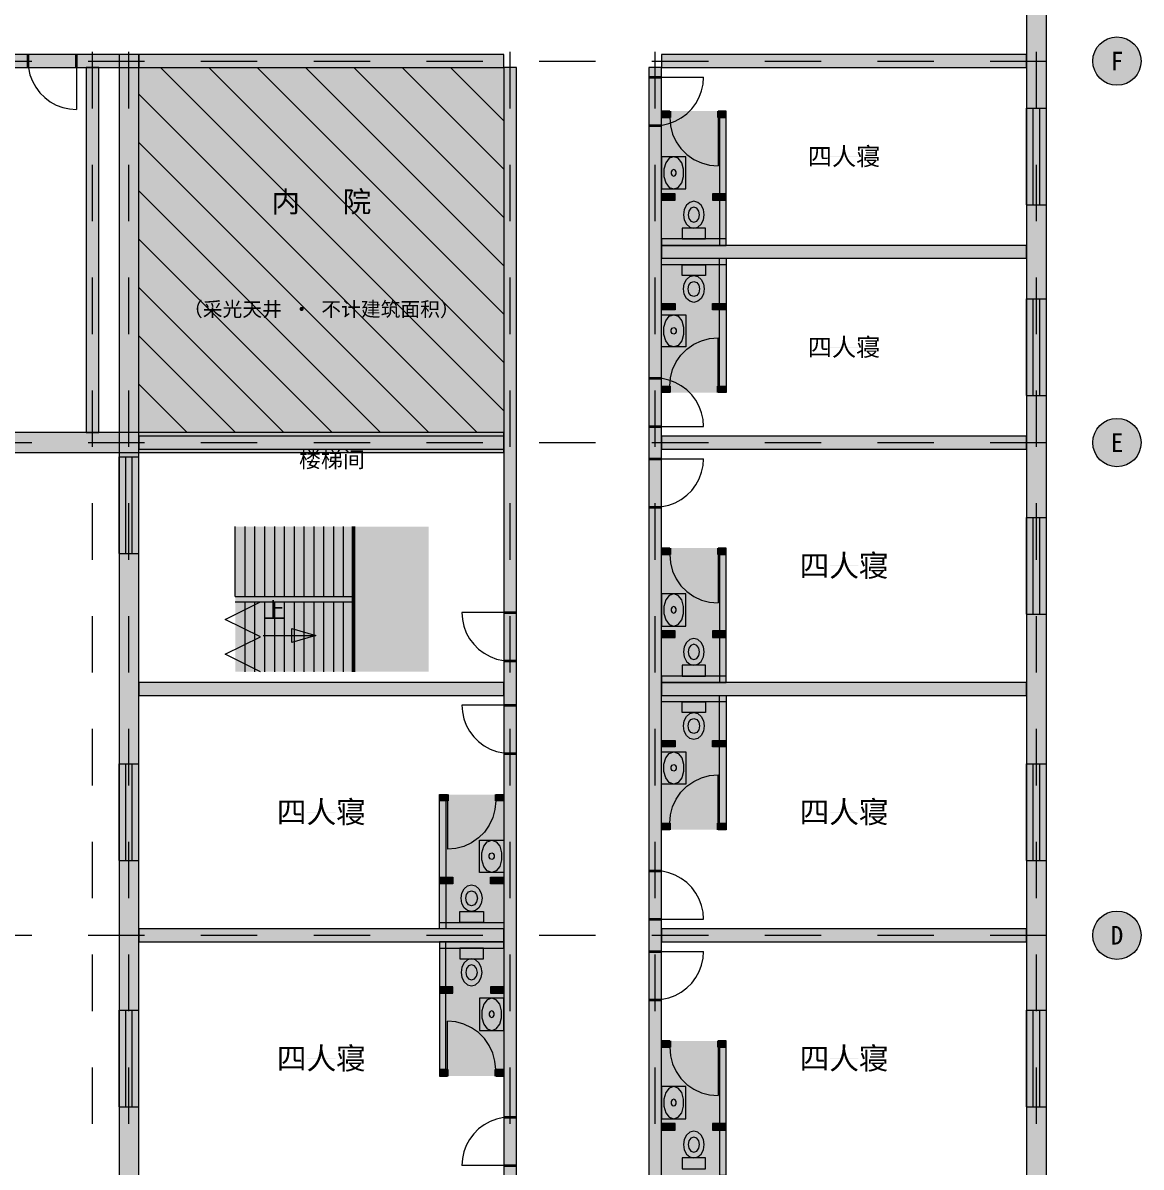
# Model space of a CAD drawing. Header units: millimetres. Extents: x -765001 to 8514001, y -765001 to 8412001.
# Drawn here: x 53084 to 73910, y 45695 to 66991 of the extents above; entities that cross this region are included whole.
import ezdxf
from ezdxf.enums import TextEntityAlignment as Align

# ---------------------------------------------------------------- set-up
doc = ezdxf.new("R2010")
doc.units = ezdxf.units.MM
doc.header["$LTSCALE"] = 3000
doc.linetypes.add('DASHED', pattern=[0.7, 0.35, -0.35])
for name, color, linetype, lineweight in [('A-ANNO-TEXT', 7, 'CONTINUOUS', 13), ('A-ANNO-THIN', 7, 'CONTINUOUS', 9), ('A-AXIS', 1, 'DASHED', 13), ('A-DASH', 8, 'DASHED', 9), ('A-DIM', 8, 'CONTINUOUS', 9), ('A-DOOR', 7, 'CONTINUOUS', 35), ('A-FLOR', 7, 'CONTINUOUS', 18), ('A-FURN', 8, 'CONTINUOUS', 13), ('A-HATCH', 8, 'CONTINUOUS', 9), ('A-WALL', 7, 'CONTINUOUS', 50)]:
    doc.layers.add(name, color=color, linetype=linetype, lineweight=lineweight)
doc.styles.add('HZ', font='simsun.ttc')

msp = doc.modelspace()

# ---------------------------------------------------------------- hatches: boundary and pattern name
at = {"layer": 'A-HATCH'}
h = msp.add_hatch(color=254, dxfattribs=at)
h.dxf.hatch_style = 1
h.paths.add_polyline_path([(71775, 22315), (72145, 22315), (72145, 76265), (71775, 76265)])
h = msp.add_hatch(color=7, dxfattribs=at)
h.dxf.hatch_style = 1
h.paths.add_polyline_path([(73910, 66280), (73894.667, 66396.469), (73849.711, 66505), (73778.198, 66598.198), (73685, 66669.711), (73576.469, 66714.667), (73460, 66730), (73343.531, 66714.667), (73235, 66669.711), (73141.802, 66598.198), (73070.289, 66505), (73025.333, 66396.469), (73010, 66280), (73025.333, 66163.531), (73070.289, 66055), (73141.802, 65961.802), (73235, 65890.289), (73343.531, 65845.333), (73460, 65830), (73576.469, 65845.333), (73685, 65890.289), (73778.198, 65961.802), (73849.711, 66055), (73894.667, 66163.531)])
h = msp.add_hatch(color=254, dxfattribs=at)
h.dxf.hatch_style = 1
h.paths.add_polyline_path([(17885, 66160), (62040, 66160), (62040, 66400), (17885, 66400)])
h = msp.add_hatch(color=7, dxfattribs=at)
h.dxf.hatch_style = 1
h.paths.add_polyline_path([(53180, 66160), (54080, 66160), (54080, 66400), (53180, 66400)])
h = msp.add_hatch(color=254, dxfattribs=at)
h.dxf.hatch_style = 1
h.paths.add_polyline_path([(54875, 22315), (55245, 22315), (55245, 66400), (54875, 66400)])
h = msp.add_hatch(color=254, dxfattribs=at)
h.dxf.hatch_style = 1
h.paths.add_polyline_path([(55245, 66160), (62040, 66160), (62040, 66400), (55245, 66400)])
h = msp.add_hatch(color=254, dxfattribs=at)
h.dxf.hatch_style = 1
h.paths.add_polyline_path([(64980, 66160), (71775, 66160), (71775, 66400), (64980, 66400)])
h = msp.add_hatch(color=254, dxfattribs=at)
h.dxf.hatch_style = 1
h.paths.add_polyline_path([(64980, 66160), (71775, 66160), (71775, 66400), (64980, 66400)])
h = msp.add_hatch(color=254, dxfattribs=at)
h.dxf.hatch_style = 1
h.paths.add_polyline_path([(54260, 59365), (54500, 59365), (54500, 66160), (54260, 66160)])
h = msp.add_hatch(color=7, dxfattribs=at)
h.dxf.hatch_style = 1
h.paths.add_polyline_path([(55245, 59365), (62040, 59365), (62040, 66160), (55245, 66160)])
h = msp.add_hatch(color=254, dxfattribs=at)
h.dxf.hatch_style = 1
h.paths.add_polyline_path([(62040, 22685), (62280, 22685), (62280, 66160), (62040, 66160)])
h = msp.add_hatch(color=254, dxfattribs=at)
h.dxf.hatch_style = 1
h.paths.add_polyline_path([(64740, 22685), (64980, 22685), (64980, 66160), (64740, 66160)])
h = msp.add_hatch(color=7, dxfattribs=at)
h.dxf.hatch_style = 1
h.paths.add_polyline_path([(64740, 65080), (64980, 65080), (64980, 65980), (64740, 65980)])
h = msp.add_hatch(color=7, dxfattribs=at)
h.dxf.hatch_style = 1
h.paths.add_polyline_path([(71775, 63605), (72145, 63605), (72145, 65405), (71775, 65405)])
h = msp.add_hatch(color=254, dxfattribs=at)
h.dxf.hatch_style = 1
h.paths.add_polyline_path([(64980, 65350), (64980, 65230), (65130, 65230), (65130, 65350)])
h = msp.add_hatch(color=7, dxfattribs=at)
h.dxf.hatch_style = 1
h.paths.add_polyline_path([(64980, 65350), (64980, 62850), (66180, 62850), (66180, 65350)])
h = msp.add_hatch(color=254, dxfattribs=at)
h.dxf.hatch_style = 1
h.paths.add_polyline_path([(66030, 65350), (66030, 65230), (66180, 65230), (66180, 65350)])
h = msp.add_hatch(color=254, dxfattribs=at)
h.dxf.hatch_style = 1
h.paths.add_polyline_path([(66060, 65350), (66060, 62850), (66180, 62850), (66180, 65350)])
h = msp.add_hatch(color=7, dxfattribs=at)
h.dxf.hatch_style = 1
h.paths.add_polyline_path([(68114.002, 64502.91), (68640.998, 64502.91), (68640.998, 64507.09), (68114.002, 64507.09)])
h = msp.add_hatch(color=254, dxfattribs=at)
h.dxf.hatch_style = 1
h.paths.add_polyline_path([(64980, 63810), (64980, 63690), (65230, 63690), (65230, 63810)])
h = msp.add_hatch(color=254, dxfattribs=at)
h.dxf.hatch_style = 1
h.paths.add_polyline_path([(65930, 63810), (65930, 63690), (66180, 63690), (66180, 63810)])
h = msp.add_hatch(color=254, dxfattribs=at)
h.dxf.hatch_style = 1
h.paths.add_polyline_path([(64980, 62970), (64980, 62850), (66180, 62850), (66180, 62970)])
h = msp.add_hatch(color=254, dxfattribs=at)
h.dxf.hatch_style = 1
h.paths.add_polyline_path([(64980, 62610), (71775, 62610), (71775, 62850), (64980, 62850)])
h = msp.add_hatch(color=254, dxfattribs=at)
h.dxf.hatch_style = 1
h.paths.add_polyline_path([(64980, 62490), (64980, 62610), (66180, 62610), (66180, 62490)])
h = msp.add_hatch(color=7, dxfattribs=at)
h.dxf.hatch_style = 1
h.paths.add_polyline_path([(64980, 60110), (64980, 62610), (66180, 62610), (66180, 60110)])
h = msp.add_hatch(color=254, dxfattribs=at)
h.dxf.hatch_style = 1
h.paths.add_polyline_path([(66060, 60110), (66060, 62610), (66180, 62610), (66180, 60110)])
h = msp.add_hatch(color=254, dxfattribs=at)
h.dxf.hatch_style = 1
h.paths.add_polyline_path([(64980, 61650), (64980, 61770), (65230, 61770), (65230, 61650)])
h = msp.add_hatch(color=254, dxfattribs=at)
h.dxf.hatch_style = 1
h.paths.add_polyline_path([(65930, 61650), (65930, 61770), (66180, 61770), (66180, 61650)])
h = msp.add_hatch(color=7, dxfattribs=at)
h.dxf.hatch_style = 1
h.paths.add_polyline_path([(71775, 60055), (72145, 60055), (72145, 61855), (71775, 61855)])
h = msp.add_hatch(color=7, dxfattribs=at)
h.dxf.hatch_style = 1
h.paths.add_polyline_path([(68114.002, 60952.91), (68640.998, 60952.91), (68640.998, 60957.09), (68114.002, 60957.09)])
h = msp.add_hatch(color=7, dxfattribs=at)
h.dxf.hatch_style = 1
h.paths.add_polyline_path([(64740, 59480), (64980, 59480), (64980, 60380), (64740, 60380)])
h = msp.add_hatch(color=254, dxfattribs=at)
h.dxf.hatch_style = 1
h.paths.add_polyline_path([(64980, 60110), (64980, 60230), (65130, 60230), (65130, 60110)])
h = msp.add_hatch(color=254, dxfattribs=at)
h.dxf.hatch_style = 1
h.paths.add_polyline_path([(66030, 60110), (66030, 60230), (66180, 60230), (66180, 60110)])
h = msp.add_hatch(color=7, dxfattribs=at)
h.dxf.hatch_style = 1
h.paths.add_polyline_path([(73910, 59180), (73894.667, 59296.469), (73849.711, 59405), (73778.198, 59498.198), (73685, 59569.711), (73576.469, 59614.667), (73460, 59630), (73343.531, 59614.667), (73235, 59569.711), (73141.802, 59498.198), (73070.289, 59405), (73025.333, 59296.469), (73010, 59180), (73025.333, 59063.531), (73070.289, 58955), (73141.802, 58861.802), (73235, 58790.289), (73343.531, 58745.333), (73460, 58730), (73576.469, 58745.333), (73685, 58790.289), (73778.198, 58861.802), (73849.711, 58955), (73894.667, 59063.531)])
h = msp.add_hatch(color=254, dxfattribs=at)
h.dxf.hatch_style = 1
h.paths.add_polyline_path([(17515, 58995), (62040, 58995), (62040, 59365), (17515, 59365)])
h = msp.add_hatch(color=254, dxfattribs=at)
h.dxf.hatch_style = 1
h.paths.add_polyline_path([(55245, 59060), (62040, 59060), (62040, 59300), (55245, 59300)])
h = msp.add_hatch(color=254, dxfattribs=at)
h.dxf.hatch_style = 1
h.paths.add_polyline_path([(64980, 59060), (71775, 59060), (71775, 59300), (64980, 59300)])
h = msp.add_hatch(color=7, dxfattribs=at)
h.dxf.hatch_style = 1
h.paths.add_polyline_path([(54875, 57115), (55245, 57115), (55245, 58915), (54875, 58915)])
h = msp.add_hatch(color=7, dxfattribs=at)
h.dxf.hatch_style = 1
h.paths.add_polyline_path([(58576.82, 58863.1), (59103.18, 58863.1), (59103.18, 58866.9), (58576.82, 58866.9)])
h = msp.add_hatch(color=7, dxfattribs=at)
h.dxf.hatch_style = 1
h.paths.add_polyline_path([(64740, 57980), (64980, 57980), (64980, 58880), (64740, 58880)])
h = msp.add_hatch(color=7, dxfattribs=at)
h.dxf.hatch_style = 1
h.paths.add_polyline_path([(71775, 55987.5), (72145, 55987.5), (72145, 57787.5), (71775, 57787.5)])
h = msp.add_hatch(color=7, dxfattribs=at)
h.dxf.hatch_style = 1
h.paths.add_polyline_path([(57040, 54915), (60640, 54915), (60640, 57615), (57040, 57615)])
h = msp.add_hatch(color=254, dxfattribs=at)
h.dxf.hatch_style = 1
h.paths.add_polyline_path([(64980, 57215), (64980, 57095), (65130, 57095), (65130, 57215)])
h = msp.add_hatch(color=7, dxfattribs=at)
h.dxf.hatch_style = 1
h.paths.add_polyline_path([(64980, 57215), (64980, 54715), (66180, 54715), (66180, 57215)])
h = msp.add_hatch(color=254, dxfattribs=at)
h.dxf.hatch_style = 1
h.paths.add_polyline_path([(66030, 57215), (66030, 57095), (66180, 57095), (66180, 57215)])
h = msp.add_hatch(color=254, dxfattribs=at)
h.dxf.hatch_style = 1
h.paths.add_polyline_path([(66060, 57215), (66060, 54715), (66180, 54715), (66180, 57215)])
h = msp.add_hatch(color=7, dxfattribs=at)
h.dxf.hatch_style = 1
h.paths.add_polyline_path([(68113.207, 56884.935), (68641.793, 56884.935), (68641.793, 56890.065), (68113.207, 56890.065)])
h = msp.add_hatch(color=7, dxfattribs=at)
h.dxf.hatch_style = 1
h.paths.add_polyline_path([(57600, 55830), (57920, 55830), (57920, 56262), (57600, 56262)])
h = msp.add_hatch(color=7, dxfattribs=at)
h.dxf.hatch_style = 1
h.paths.add_polyline_path([(62040, 55115), (62280, 55115), (62280, 56015), (62040, 56015)])
h = msp.add_hatch(color=7, dxfattribs=at)
h.dxf.hatch_style = 1
h.paths.add_polyline_path([(58090, 55460), (58090, 55720), (58540, 55590)])
h = msp.add_hatch(color=254, dxfattribs=at)
h.dxf.hatch_style = 1
h.paths.add_polyline_path([(64980, 55675), (64980, 55555), (65230, 55555), (65230, 55675)])
h = msp.add_hatch(color=254, dxfattribs=at)
h.dxf.hatch_style = 1
h.paths.add_polyline_path([(65930, 55675), (65930, 55555), (66180, 55555), (66180, 55675)])
h = msp.add_hatch(color=254, dxfattribs=at)
h.dxf.hatch_style = 1
h.paths.add_polyline_path([(64980, 54835), (64980, 54715), (66180, 54715), (66180, 54835)])
h = msp.add_hatch(color=254, dxfattribs=at)
h.dxf.hatch_style = 1
h.paths.add_polyline_path([(55245, 54475), (62040, 54475), (62040, 54715), (55245, 54715)])
h = msp.add_hatch(color=254, dxfattribs=at)
h.dxf.hatch_style = 1
h.paths.add_polyline_path([(64980, 54475), (71775, 54475), (71775, 54715), (64980, 54715)])
h = msp.add_hatch(color=254, dxfattribs=at)
h.dxf.hatch_style = 1
h.paths.add_polyline_path([(64980, 54355), (64980, 54475), (66180, 54475), (66180, 54355)])
h = msp.add_hatch(color=7, dxfattribs=at)
h.dxf.hatch_style = 1
h.paths.add_polyline_path([(64980, 51975), (64980, 54475), (66180, 54475), (66180, 51975)])
h = msp.add_hatch(color=254, dxfattribs=at)
h.dxf.hatch_style = 1
h.paths.add_polyline_path([(66060, 51975), (66060, 54475), (66180, 54475), (66180, 51975)])
h = msp.add_hatch(color=7, dxfattribs=at)
h.dxf.hatch_style = 1
h.paths.add_polyline_path([(62040, 53395), (62280, 53395), (62280, 54295), (62040, 54295)])
h = msp.add_hatch(color=254, dxfattribs=at)
h.dxf.hatch_style = 1
h.paths.add_polyline_path([(64980, 53515), (64980, 53635), (65230, 53635), (65230, 53515)])
h = msp.add_hatch(color=254, dxfattribs=at)
h.dxf.hatch_style = 1
h.paths.add_polyline_path([(65930, 53515), (65930, 53635), (66180, 53635), (66180, 53515)])
h = msp.add_hatch(color=7, dxfattribs=at)
h.dxf.hatch_style = 1
h.paths.add_polyline_path([(54875, 51402.5), (55245, 51402.5), (55245, 53202.5), (54875, 53202.5)])
h = msp.add_hatch(color=7, dxfattribs=at)
h.dxf.hatch_style = 1
h.paths.add_polyline_path([(71775, 51402.5), (72145, 51402.5), (72145, 53202.5), (71775, 53202.5)])
h = msp.add_hatch(color=254, dxfattribs=at)
h.dxf.hatch_style = 1
h.paths.add_polyline_path([(60960, 52630), (60960, 50130), (60840, 50130), (60840, 52630)])
h = msp.add_hatch(color=254, dxfattribs=at)
h.dxf.hatch_style = 1
h.paths.add_polyline_path([(60990, 52630), (60990, 52510), (60840, 52510), (60840, 52630)])
h = msp.add_hatch(color=7, dxfattribs=at)
h.dxf.hatch_style = 1
h.paths.add_polyline_path([(62040, 52630), (62040, 50130), (60840, 50130), (60840, 52630)])
h = msp.add_hatch(color=254, dxfattribs=at)
h.dxf.hatch_style = 1
h.paths.add_polyline_path([(62040, 52630), (62040, 52510), (61890, 52510), (61890, 52630)])
h = msp.add_hatch(color=7, dxfattribs=at)
h.dxf.hatch_style = 1
h.paths.add_polyline_path([(58378.207, 52299.935), (58906.793, 52299.935), (58906.793, 52305.065), (58378.207, 52305.065)])
h = msp.add_hatch(color=7, dxfattribs=at)
h.dxf.hatch_style = 1
h.paths.add_polyline_path([(68113.207, 52299.935), (68641.793, 52299.935), (68641.793, 52305.065), (68113.207, 52305.065)])
h = msp.add_hatch(color=254, dxfattribs=at)
h.dxf.hatch_style = 1
h.paths.add_polyline_path([(64980, 51975), (64980, 52095), (65130, 52095), (65130, 51975)])
h = msp.add_hatch(color=254, dxfattribs=at)
h.dxf.hatch_style = 1
h.paths.add_polyline_path([(66030, 51975), (66030, 52095), (66180, 52095), (66180, 51975)])
h = msp.add_hatch(color=7, dxfattribs=at)
h.dxf.hatch_style = 1
h.paths.add_polyline_path([(64740, 50310), (64980, 50310), (64980, 51210), (64740, 51210)])
h = msp.add_hatch(color=254, dxfattribs=at)
h.dxf.hatch_style = 1
h.paths.add_polyline_path([(61090, 51090), (61090, 50970), (60840, 50970), (60840, 51090)])
h = msp.add_hatch(color=254, dxfattribs=at)
h.dxf.hatch_style = 1
h.paths.add_polyline_path([(62040, 51090), (62040, 50970), (61790, 50970), (61790, 51090)])
h = msp.add_hatch(color=7, dxfattribs=at)
h.dxf.hatch_style = 1
h.paths.add_polyline_path([(73910, 50010), (73894.667, 50126.469), (73849.711, 50235), (73778.198, 50328.198), (73685, 50399.711), (73576.469, 50444.667), (73460, 50460), (73343.531, 50444.667), (73235, 50399.711), (73141.802, 50328.198), (73070.289, 50235), (73025.333, 50126.469), (73010, 50010), (73025.333, 49893.531), (73070.289, 49785), (73141.802, 49691.802), (73235, 49620.289), (73343.531, 49575.333), (73460, 49560), (73576.469, 49575.333), (73685, 49620.289), (73778.198, 49691.802), (73849.711, 49785), (73894.667, 49893.531)])
h = msp.add_hatch(color=254, dxfattribs=at)
h.dxf.hatch_style = 1
h.paths.add_polyline_path([(55245, 49890), (62040, 49890), (62040, 50130), (55245, 50130)])
h = msp.add_hatch(color=254, dxfattribs=at)
h.dxf.hatch_style = 1
h.paths.add_polyline_path([(62040, 50250), (62040, 50130), (60840, 50130), (60840, 50250)])
h = msp.add_hatch(color=254, dxfattribs=at)
h.dxf.hatch_style = 1
h.paths.add_polyline_path([(64980, 49890), (71775, 49890), (71775, 50130), (64980, 50130)])
h = msp.add_hatch(color=254, dxfattribs=at)
h.dxf.hatch_style = 1
h.paths.add_polyline_path([(60960, 47390), (60960, 49890), (60840, 49890), (60840, 47390)])
h = msp.add_hatch(color=254, dxfattribs=at)
h.dxf.hatch_style = 1
h.paths.add_polyline_path([(62040, 49770), (62040, 49890), (60840, 49890), (60840, 49770)])
h = msp.add_hatch(color=7, dxfattribs=at)
h.dxf.hatch_style = 1
h.paths.add_polyline_path([(62040, 47390), (62040, 49890), (60840, 49890), (60840, 47390)])
h = msp.add_hatch(color=7, dxfattribs=at)
h.dxf.hatch_style = 1
h.paths.add_polyline_path([(64740, 48810), (64980, 48810), (64980, 49710), (64740, 49710)])
h = msp.add_hatch(color=254, dxfattribs=at)
h.dxf.hatch_style = 1
h.paths.add_polyline_path([(61090, 48930), (61090, 49050), (60840, 49050), (60840, 48930)])
h = msp.add_hatch(color=254, dxfattribs=at)
h.dxf.hatch_style = 1
h.paths.add_polyline_path([(62040, 48930), (62040, 49050), (61790, 49050), (61790, 48930)])
h = msp.add_hatch(color=7, dxfattribs=at)
h.dxf.hatch_style = 1
h.paths.add_polyline_path([(54875, 46817.5), (55245, 46817.5), (55245, 48617.5), (54875, 48617.5)])
h = msp.add_hatch(color=7, dxfattribs=at)
h.dxf.hatch_style = 1
h.paths.add_polyline_path([(71775, 46817.5), (72145, 46817.5), (72145, 48617.5), (71775, 48617.5)])
h = msp.add_hatch(color=254, dxfattribs=at)
h.dxf.hatch_style = 1
h.paths.add_polyline_path([(64980, 48045), (64980, 47925), (65130, 47925), (65130, 48045)])
h = msp.add_hatch(color=7, dxfattribs=at)
h.dxf.hatch_style = 1
h.paths.add_polyline_path([(64980, 48045), (64980, 45545), (66180, 45545), (66180, 48045)])
h = msp.add_hatch(color=254, dxfattribs=at)
h.dxf.hatch_style = 1
h.paths.add_polyline_path([(66030, 48045), (66030, 47925), (66180, 47925), (66180, 48045)])
h = msp.add_hatch(color=254, dxfattribs=at)
h.dxf.hatch_style = 1
h.paths.add_polyline_path([(66060, 48045), (66060, 45545), (66180, 45545), (66180, 48045)])
h = msp.add_hatch(color=7, dxfattribs=at)
h.dxf.hatch_style = 1
h.paths.add_polyline_path([(58378.207, 47714.935), (58906.793, 47714.935), (58906.793, 47720.065), (58378.207, 47720.065)])
h = msp.add_hatch(color=7, dxfattribs=at)
h.dxf.hatch_style = 1
h.paths.add_polyline_path([(68113.207, 47714.935), (68641.793, 47714.935), (68641.793, 47720.065), (68113.207, 47720.065)])
h = msp.add_hatch(color=254, dxfattribs=at)
h.dxf.hatch_style = 1
h.paths.add_polyline_path([(60990, 47390), (60990, 47510), (60840, 47510), (60840, 47390)])
h = msp.add_hatch(color=254, dxfattribs=at)
h.dxf.hatch_style = 1
h.paths.add_polyline_path([(62040, 47390), (62040, 47510), (61890, 47510), (61890, 47390)])
h = msp.add_hatch(color=7, dxfattribs=at)
h.dxf.hatch_style = 1
h.paths.add_polyline_path([(62040, 45725), (62280, 45725), (62280, 46625), (62040, 46625)])
h = msp.add_hatch(color=254, dxfattribs=at)
h.dxf.hatch_style = 1
h.paths.add_polyline_path([(64980, 46505), (64980, 46385), (65230, 46385), (65230, 46505)])
h = msp.add_hatch(color=254, dxfattribs=at)
h.dxf.hatch_style = 1
h.paths.add_polyline_path([(65930, 46505), (65930, 46385), (66180, 46385), (66180, 46505)])

# ---------------------------------------------------------------- linework, layer by layer
at = {"layer": 'A-ANNO-THIN'}
for p, q in [((62040, 59770), (55650, 66160)), ((62040, 60670), (56550, 66160)), ((62040, 61570), (57450, 66160)), ((62040, 62470), (58350, 66160)), ((62040, 63370), (59250, 66160)), ((62040, 64270), (60150, 66160)), ((62040, 65170), (61050, 66160)), ((61545, 59365), (55245, 65665)), ((60645, 59365), (55245, 64765)), ((59745, 59365), (55245, 63865)), ((58845, 59365), (55245, 62965)), ((57945, 59365), (55245, 62065)), ((57045, 59365), (55245, 61165)), ((56145, 59365), (55245, 60265))]:
    msp.add_line(p, q, dxfattribs=at)
at = {"layer": 'A-AXIS'}
msp.add_line((57560, 55590), (58540, 55590), dxfattribs=at)
msp.add_lwpolyline([(58090, 55460), (58090, 55720), (58540, 55590)], close=True, dxfattribs=at)
at = {"layer": 'A-DASH'}
for p, q in [((54380, 21300), (54380, 77280)), ((55060, 21300), (55060, 77280)), ((62160, 21300), (62160, 77280)), ((64860, 21300), (64860, 77280)), ((71960, 21300), (71960, 77280)), ((16500, 66280), (73160, 66280)), ((16500, 59180), (73160, 59180)), ((16500, 50010), (73160, 50010))]:
    msp.add_line(p, q, dxfattribs=at)
at = {"layer": 'A-DIM'}
for p, q in [((65130, 65230), (65143.673, 65073.717)), ((65143.673, 65073.717), (65184.277, 64922.182)), ((65184.277, 64922.182), (65250.577, 64780)), ((65250.577, 64780), (65340.56, 64651.491)), ((65340.56, 64651.491), (65451.491, 64540.56)), ((65451.491, 64540.56), (65580, 64450.577)), ((65580, 64450.577), (65722.182, 64384.277)), ((65722.182, 64384.277), (65873.717, 64343.673)), ((65873.717, 64343.673), (66030, 64330)), ((65873.717, 61116.327), (66030, 61130)), ((65340.56, 60808.509), (65451.491, 60919.44)), ((65451.491, 60919.44), (65580, 61009.423)), ((65580, 61009.423), (65722.182, 61075.723)), ((65722.182, 61075.723), (65873.717, 61116.327)), ((65250.577, 60680), (65340.56, 60808.509)), ((65143.673, 60386.283), (65184.277, 60537.818)), ((65184.277, 60537.818), (65250.577, 60680)), ((65130, 60230), (65143.673, 60386.283)), ((65130, 57095), (65143.673, 56938.717)), ((65143.673, 56938.717), (65184.277, 56787.182)), ((65184.277, 56787.182), (65250.577, 56645)), ((65250.577, 56645), (65340.56, 56516.491)), ((65340.56, 56516.491), (65451.491, 56405.56)), ((65451.491, 56405.56), (65580, 56315.577)), ((65580, 56315.577), (65722.182, 56249.277)), ((65722.182, 56249.277), (65873.717, 56208.673)), ((65873.717, 56208.673), (66030, 56195)), ((65451.491, 52784.44), (65580, 52874.423)), ((65580, 52874.423), (65722.182, 52940.723)), ((65722.182, 52940.723), (65873.717, 52981.327)), ((65873.717, 52981.327), (66030, 52995)), ((65250.577, 52545), (65340.56, 52673.509)), ((65340.56, 52673.509), (65451.491, 52784.44)), ((61890, 52510), (61876.327, 52353.717)), ((65143.673, 52251.283), (65184.277, 52402.818)), ((65184.277, 52402.818), (65250.577, 52545)), ((61835.723, 52202.182), (61769.423, 52060)), ((61876.327, 52353.717), (61835.723, 52202.182)), ((65130, 52095), (65143.673, 52251.283)), ((61769.423, 52060), (61679.44, 51931.491)), ((61568.509, 51820.56), (61440, 51730.577)), ((61679.44, 51931.491), (61568.509, 51820.56)), ((61146.283, 51623.673), (60990, 51610)), ((61297.818, 51664.277), (61146.283, 51623.673)), ((61440, 51730.577), (61297.818, 51664.277)), ((61146.283, 48396.327), (60990, 48410)), ((61297.818, 48355.723), (61146.283, 48396.327)), ((61440, 48289.423), (61297.818, 48355.723)), ((61568.509, 48199.44), (61440, 48289.423)), ((61679.44, 48088.509), (61568.509, 48199.44)), ((61769.423, 47960), (61679.44, 48088.509)), ((61835.723, 47817.818), (61769.423, 47960)), ((65130, 47925), (65143.673, 47768.717)), ((61876.327, 47666.283), (61835.723, 47817.818)), ((65143.673, 47768.717), (65184.277, 47617.182)), ((61890, 47510), (61876.327, 47666.283)), ((65184.277, 47617.182), (65250.577, 47475)), ((65250.577, 47475), (65340.56, 47346.491)), ((65340.56, 47346.491), (65451.491, 47235.56)), ((65451.491, 47235.56), (65580, 47145.577)), ((65580, 47145.577), (65722.182, 47079.277)), ((65722.182, 47079.277), (65873.717, 47038.673)), ((65873.717, 47038.673), (66030, 47025))]:
    msp.add_line(p, q, dxfattribs=at)
for points in [[(53180, 66280), (53189.161, 66151.917), (53216.456, 66026.441), (53261.331, 65906.126), (53322.872, 65793.423), (53399.825, 65690.625), (53490.625, 65599.825), (53593.423, 65522.872), (53706.126, 65461.331), (53826.441, 65416.456), (53951.917, 65389.161), (54080, 65380)], [(64860, 65080), (64988.083, 65089.161), (65113.559, 65116.456), (65233.874, 65161.331), (65346.577, 65222.872), (65449.375, 65299.825), (65540.175, 65390.625), (65617.128, 65493.423), (65678.669, 65606.126), (65723.544, 65726.441), (65750.839, 65851.917), (65760, 65980)], [(65760, 59480), (65750.839, 59608.083), (65723.544, 59733.559), (65678.669, 59853.874), (65617.128, 59966.577), (65540.175, 60069.375), (65449.375, 60160.175), (65346.577, 60237.128), (65233.874, 60298.669), (65113.559, 60343.544), (64988.083, 60370.839), (64860, 60380)], [(64860, 57980), (64988.083, 57989.161), (65113.559, 58016.456), (65233.874, 58061.331), (65346.577, 58122.872), (65449.375, 58199.825), (65540.175, 58290.625), (65617.128, 58393.423), (65678.669, 58506.126), (65723.544, 58626.441), (65750.839, 58751.917), (65760, 58880)], [(61260, 56015), (61269.161, 55886.917), (61296.456, 55761.441), (61341.331, 55641.126), (61402.872, 55528.423), (61479.825, 55425.625), (61570.625, 55334.825), (61673.423, 55257.872), (61786.126, 55196.331), (61906.441, 55151.456), (62031.917, 55124.161), (62160, 55115)], [(61260, 54295), (61269.161, 54166.917), (61296.456, 54041.441), (61341.331, 53921.126), (61402.872, 53808.423), (61479.825, 53705.625), (61570.625, 53614.825), (61673.423, 53537.872), (61786.126, 53476.331), (61906.441, 53431.456), (62031.917, 53404.161), (62160, 53395)], [(65760, 50310), (65750.839, 50438.083), (65723.544, 50563.559), (65678.669, 50683.874), (65617.128, 50796.577), (65540.175, 50899.375), (65449.375, 50990.175), (65346.577, 51067.128), (65233.874, 51128.669), (65113.559, 51173.544), (64988.083, 51200.839), (64860, 51210)], [(64860, 48810), (64988.083, 48819.161), (65113.559, 48846.456), (65233.874, 48891.331), (65346.577, 48952.872), (65449.375, 49029.825), (65540.175, 49120.625), (65617.128, 49223.423), (65678.669, 49336.126), (65723.544, 49456.441), (65750.839, 49581.917), (65760, 49710)], [(62160, 46625), (62031.917, 46615.839), (61906.441, 46588.544), (61786.126, 46543.669), (61673.423, 46482.128), (61570.625, 46405.175), (61479.825, 46314.375), (61402.872, 46211.577), (61341.331, 46098.874), (61296.456, 45978.559), (61269.161, 45853.083), (61260, 45725)]]:
    msp.add_lwpolyline(points, dxfattribs=at)
for points in [[(65205, 63900), (65287.438, 63929.709), (65353.548, 64012.953), (65390.236, 64133.244), (65390.236, 64266.756), (65353.548, 64387.047), (65287.438, 64470.291), (65205, 64500), (65122.562, 64470.291), (65056.452, 64387.047), (65019.764, 64266.756), (65019.764, 64133.244), (65056.452, 64012.953), (65122.562, 63929.709), (65205, 63900)], [(65205, 64138), (65234.389, 64149.841), (65252.553, 64180.841), (65252.553, 64219.159), (65234.389, 64250.159), (65205, 64262), (65175.611, 64250.159), (65157.447, 64219.159), (65157.447, 64180.841), (65175.611, 64149.841), (65205, 64138)], [(65580, 63170), (65654.623, 63189.03), (65717.886, 63243.223), (65760.157, 63324.329), (65775, 63420), (65760.157, 63515.671), (65717.886, 63596.777), (65654.623, 63650.97), (65580, 63670), (65505.377, 63650.97), (65442.114, 63596.777), (65399.843, 63515.671), (65385, 63420), (65399.843, 63324.329), (65442.114, 63243.223), (65505.377, 63189.03), (65580, 63170)], [(65580, 63280), (65634, 63298.756), (65673.531, 63350), (65688, 63420), (65673.531, 63490), (65634, 63541.244), (65580, 63560), (65526, 63541.244), (65486.469, 63490), (65472, 63420), (65486.469, 63350), (65526, 63298.756), (65580, 63280)], [(65580, 62290), (65654.623, 62270.97), (65717.886, 62216.777), (65760.157, 62135.671), (65775, 62040), (65760.157, 61944.329), (65717.886, 61863.223), (65654.623, 61809.03), (65580, 61790), (65505.377, 61809.03), (65442.114, 61863.223), (65399.843, 61944.329), (65385, 62040), (65399.843, 62135.671), (65442.114, 62216.777), (65505.377, 62270.97), (65580, 62290)], [(65580, 62180), (65634, 62161.244), (65673.531, 62110), (65688, 62040), (65673.531, 61970), (65634, 61918.756), (65580, 61900), (65526, 61918.756), (65486.469, 61970), (65472, 62040), (65486.469, 62110), (65526, 62161.244), (65580, 62180)], [(65205, 61560), (65287.438, 61530.291), (65353.548, 61447.047), (65390.236, 61326.756), (65390.236, 61193.244), (65353.548, 61072.953), (65287.438, 60989.709), (65205, 60960), (65122.562, 60989.709), (65056.452, 61072.953), (65019.764, 61193.244), (65019.764, 61326.756), (65056.452, 61447.047), (65122.562, 61530.291), (65205, 61560)], [(65205, 61322), (65234.389, 61310.159), (65252.553, 61279.159), (65252.553, 61240.841), (65234.389, 61209.841), (65205, 61198), (65175.611, 61209.841), (65157.447, 61240.841), (65157.447, 61279.159), (65175.611, 61310.159), (65205, 61322)], [(65205, 55765), (65287.438, 55794.709), (65353.548, 55877.953), (65390.236, 55998.244), (65390.236, 56131.756), (65353.548, 56252.047), (65287.438, 56335.291), (65205, 56365), (65122.562, 56335.291), (65056.452, 56252.047), (65019.764, 56131.756), (65019.764, 55998.244), (65056.452, 55877.953), (65122.562, 55794.709), (65205, 55765)], [(65205, 56003), (65234.389, 56014.841), (65252.553, 56045.841), (65252.553, 56084.159), (65234.389, 56115.159), (65205, 56127), (65175.611, 56115.159), (65157.447, 56084.159), (65157.447, 56045.841), (65175.611, 56014.841), (65205, 56003)], [(65580, 55035), (65654.623, 55054.03), (65717.886, 55108.223), (65760.157, 55189.329), (65775, 55285), (65760.157, 55380.671), (65717.886, 55461.777), (65654.623, 55515.97), (65580, 55535), (65505.377, 55515.97), (65442.114, 55461.777), (65399.843, 55380.671), (65385, 55285), (65399.843, 55189.329), (65442.114, 55108.223), (65505.377, 55054.03), (65580, 55035)], [(65580, 55145), (65634, 55163.756), (65673.531, 55215), (65688, 55285), (65673.531, 55355), (65634, 55406.244), (65580, 55425), (65526, 55406.244), (65486.469, 55355), (65472, 55285), (65486.469, 55215), (65526, 55163.756), (65580, 55145)], [(65580, 54155), (65654.623, 54135.97), (65717.886, 54081.777), (65760.157, 54000.671), (65775, 53905), (65760.157, 53809.329), (65717.886, 53728.223), (65654.623, 53674.03), (65580, 53655), (65505.377, 53674.03), (65442.114, 53728.223), (65399.843, 53809.329), (65385, 53905), (65399.843, 54000.671), (65442.114, 54081.777), (65505.377, 54135.97), (65580, 54155)], [(65580, 54045), (65634, 54026.244), (65673.531, 53975), (65688, 53905), (65673.531, 53835), (65634, 53783.756), (65580, 53765), (65526, 53783.756), (65486.469, 53835), (65472, 53905), (65486.469, 53975), (65526, 54026.244), (65580, 54045)], [(65205, 53425), (65287.438, 53395.291), (65353.548, 53312.047), (65390.236, 53191.756), (65390.236, 53058.244), (65353.548, 52937.953), (65287.438, 52854.709), (65205, 52825), (65122.562, 52854.709), (65056.452, 52937.953), (65019.764, 53058.244), (65019.764, 53191.756), (65056.452, 53312.047), (65122.562, 53395.291), (65205, 53425)], [(65205, 53187), (65234.389, 53175.159), (65252.553, 53144.159), (65252.553, 53105.841), (65234.389, 53074.841), (65205, 53063), (65175.611, 53074.841), (65157.447, 53105.841), (65157.447, 53144.159), (65175.611, 53175.159), (65205, 53187)], [(61815, 51180), (61732.562, 51209.709), (61666.452, 51292.953), (61629.764, 51413.244), (61629.764, 51546.756), (61666.452, 51667.047), (61732.562, 51750.291), (61815, 51780), (61897.438, 51750.291), (61963.548, 51667.047), (62000.236, 51546.756), (62000.236, 51413.244), (61963.548, 51292.953), (61897.438, 51209.709), (61815, 51180)], [(61815, 51418), (61785.611, 51429.841), (61767.447, 51460.841), (61767.447, 51499.159), (61785.611, 51530.159), (61815, 51542), (61844.389, 51530.159), (61862.553, 51499.159), (61862.553, 51460.841), (61844.389, 51429.841), (61815, 51418)], [(61440, 50450), (61365.377, 50469.03), (61302.114, 50523.223), (61259.843, 50604.329), (61245, 50700), (61259.843, 50795.671), (61302.114, 50876.777), (61365.377, 50930.97), (61440, 50950), (61514.623, 50930.97), (61577.886, 50876.777), (61620.157, 50795.671), (61635, 50700), (61620.157, 50604.329), (61577.886, 50523.223), (61514.623, 50469.03), (61440, 50450)], [(61440, 50560), (61386, 50578.756), (61346.469, 50630), (61332, 50700), (61346.469, 50770), (61386, 50821.244), (61440, 50840), (61494, 50821.244), (61533.531, 50770), (61548, 50700), (61533.531, 50630), (61494, 50578.756), (61440, 50560)], [(61440, 49570), (61365.377, 49550.97), (61302.114, 49496.777), (61259.843, 49415.671), (61245, 49320), (61259.843, 49224.329), (61302.114, 49143.223), (61365.377, 49089.03), (61440, 49070), (61514.623, 49089.03), (61577.886, 49143.223), (61620.157, 49224.329), (61635, 49320), (61620.157, 49415.671), (61577.886, 49496.777), (61514.623, 49550.97), (61440, 49570)], [(61440, 49460), (61386, 49441.244), (61346.469, 49390), (61332, 49320), (61346.469, 49250), (61386, 49198.756), (61440, 49180), (61494, 49198.756), (61533.531, 49250), (61548, 49320), (61533.531, 49390), (61494, 49441.244), (61440, 49460)], [(61815, 48840), (61732.562, 48810.291), (61666.452, 48727.047), (61629.764, 48606.756), (61629.764, 48473.244), (61666.452, 48352.953), (61732.562, 48269.709), (61815, 48240), (61897.438, 48269.709), (61963.548, 48352.953), (62000.236, 48473.244), (62000.236, 48606.756), (61963.548, 48727.047), (61897.438, 48810.291), (61815, 48840)], [(61815, 48602), (61785.611, 48590.159), (61767.447, 48559.159), (61767.447, 48520.841), (61785.611, 48489.841), (61815, 48478), (61844.389, 48489.841), (61862.553, 48520.841), (61862.553, 48559.159), (61844.389, 48590.159), (61815, 48602)], [(65205, 46595), (65287.438, 46624.709), (65353.548, 46707.953), (65390.236, 46828.244), (65390.236, 46961.756), (65353.548, 47082.047), (65287.438, 47165.291), (65205, 47195), (65122.562, 47165.291), (65056.452, 47082.047), (65019.764, 46961.756), (65019.764, 46828.244), (65056.452, 46707.953), (65122.562, 46624.709), (65205, 46595)], [(65205, 46833), (65234.389, 46844.841), (65252.553, 46875.841), (65252.553, 46914.159), (65234.389, 46945.159), (65205, 46957), (65175.611, 46945.159), (65157.447, 46914.159), (65157.447, 46875.841), (65175.611, 46844.841), (65205, 46833)], [(65580, 45865), (65654.623, 45884.03), (65717.886, 45938.223), (65760.157, 46019.329), (65775, 46115), (65760.157, 46210.671), (65717.886, 46291.777), (65654.623, 46345.97), (65580, 46365), (65505.377, 46345.97), (65442.114, 46291.777), (65399.843, 46210.671), (65385, 46115), (65399.843, 46019.329), (65442.114, 45938.223), (65505.377, 45884.03), (65580, 45865)], [(65580, 45975), (65634, 45993.756), (65673.531, 46045), (65688, 46115), (65673.531, 46185), (65634, 46236.244), (65580, 46255), (65526, 46236.244), (65486.469, 46185), (65472, 46115), (65486.469, 46045), (65526, 45993.756), (65580, 45975)]]:
    msp.add_lwpolyline(points, close=True, dxfattribs=at)
at = {"layer": 'A-DOOR'}
for p, q in [((53180, 66160), (53180, 66400)), ((54080, 66160), (54080, 66400)), ((64740, 65980), (64980, 65980)), ((65130, 65350), (65130, 65230)), ((66030, 65350), (66030, 65230)), ((64740, 65080), (64980, 65080)), ((64740, 60380), (64980, 60380)), ((65130, 60110), (65130, 60230)), ((66030, 60110), (66030, 60230)), ((64740, 59480), (64980, 59480)), ((64740, 58880), (64980, 58880)), ((64740, 57980), (64980, 57980)), ((65130, 57215), (65130, 57095)), ((66030, 57215), (66030, 57095)), ((62040, 56015), (62280, 56015)), ((62040, 55115), (62280, 55115)), ((62040, 54295), (62280, 54295)), ((62040, 53395), (62280, 53395)), ((60990, 52630), (60990, 52510)), ((61890, 52630), (61890, 52510)), ((65130, 51975), (65130, 52095)), ((66030, 51975), (66030, 52095)), ((64740, 51210), (64980, 51210)), ((64740, 50310), (64980, 50310)), ((64740, 49710), (64980, 49710)), ((64740, 48810), (64980, 48810)), ((65130, 48045), (65130, 47925)), ((66030, 48045), (66030, 47925)), ((60990, 47390), (60990, 47510)), ((61890, 47390), (61890, 47510)), ((62040, 46625), (62280, 46625)), ((62040, 45725), (62280, 45725))]:
    msp.add_line(p, q, dxfattribs=at)
at = {"layer": 'A-FLOR'}
for p, q in [((54080, 66280), (54080, 65380)), ((64860, 65980), (65760, 65980)), ((71775, 63605), (71775, 65405)), ((71775, 65405), (72145, 65405)), ((72145, 63605), (72145, 65405)), ((66030, 65230), (66030, 64330)), ((71775, 63605), (72145, 63605)), ((71775, 60055), (71775, 61855)), ((71775, 61855), (72145, 61855)), ((72145, 60055), (72145, 61855)), ((66030, 60230), (66030, 61130)), ((71775, 60055), (72145, 60055)), ((64860, 59480), (65760, 59480)), ((54875, 57115), (54875, 58915)), ((54875, 58915), (55245, 58915)), ((55245, 57115), (55245, 58915)), ((64860, 58880), (65760, 58880)), ((71775, 55987.5), (71775, 57787.5)), ((71775, 57787.5), (72145, 57787.5)), ((72145, 55987.5), (72145, 57787.5)), ((54875, 57115), (55245, 57115)), ((66030, 57095), (66030, 56195)), ((57040, 56315), (59240, 56315)), ((56850, 55890), (57510, 56215)), ((57040, 56215), (59240, 56215)), ((62160, 56015), (61260, 56015)), ((57510, 55565), (56850, 55890)), ((71775, 55987.5), (72145, 55987.5)), ((56850, 55240), (57510, 55565)), ((57510, 54915), (56850, 55240)), ((62160, 54295), (61260, 54295)), ((54875, 51402.5), (54875, 53202.5)), ((54875, 53202.5), (55245, 53202.5)), ((55245, 51402.5), (55245, 53202.5)), ((71775, 51402.5), (71775, 53202.5)), ((71775, 53202.5), (72145, 53202.5)), ((72145, 51402.5), (72145, 53202.5)), ((66030, 52095), (66030, 52995)), ((60990, 52510), (60990, 51610)), ((54875, 51402.5), (55245, 51402.5)), ((71775, 51402.5), (72145, 51402.5)), ((64860, 50310), (65760, 50310)), ((64860, 49710), (65760, 49710)), ((54875, 46817.5), (54875, 48617.5)), ((54875, 48617.5), (55245, 48617.5)), ((55245, 46817.5), (55245, 48617.5)), ((71775, 46817.5), (71775, 48617.5)), ((71775, 48617.5), (72145, 48617.5)), ((72145, 46817.5), (72145, 48617.5)), ((60990, 47510), (60990, 48410)), ((66030, 47925), (66030, 47025)), ((54875, 46817.5), (55245, 46817.5)), ((71775, 46817.5), (72145, 46817.5)), ((62160, 45725), (61260, 45725))]:
    msp.add_line(p, q, dxfattribs=at)
for points in [[(71775, 22315), (72145, 22315), (72145, 76265), (71775, 76265)], [(17885, 66160), (62040, 66160), (62040, 66400), (17885, 66400)], [(54875, 22315), (55245, 22315), (55245, 66400), (54875, 66400)], [(55245, 66160), (62040, 66160), (62040, 66400), (55245, 66400)], [(64980, 66160), (71775, 66160), (71775, 66400), (64980, 66400)], [(64980, 66160), (71775, 66160), (71775, 66400), (64980, 66400)], [(54260, 59365), (54500, 59365), (54500, 66160), (54260, 66160)], [(62040, 22685), (62280, 22685), (62280, 66160), (62040, 66160)], [(64740, 22685), (64980, 22685), (64980, 66160), (64740, 66160)], [(64980, 65350), (64980, 65230), (65130, 65230), (65130, 65350)], [(66030, 65350), (66030, 65230), (66180, 65230), (66180, 65350)], [(66060, 65350), (66060, 62850), (66180, 62850), (66180, 65350)], [(64980, 63810), (64980, 63690), (65230, 63690), (65230, 63810)], [(65930, 63810), (65930, 63690), (66180, 63690), (66180, 63810)], [(64980, 62970), (64980, 62850), (66180, 62850), (66180, 62970)], [(64980, 62610), (71775, 62610), (71775, 62850), (64980, 62850)], [(64980, 62490), (64980, 62610), (66180, 62610), (66180, 62490)], [(66060, 60110), (66060, 62610), (66180, 62610), (66180, 60110)], [(64980, 61650), (64980, 61770), (65230, 61770), (65230, 61650)], [(65930, 61650), (65930, 61770), (66180, 61770), (66180, 61650)], [(64980, 60110), (64980, 60230), (65130, 60230), (65130, 60110)], [(66030, 60110), (66030, 60230), (66180, 60230), (66180, 60110)], [(17515, 58995), (62040, 58995), (62040, 59365), (17515, 59365)], [(55245, 59060), (62040, 59060), (62040, 59300), (55245, 59300)], [(64980, 59060), (71775, 59060), (71775, 59300), (64980, 59300)], [(64980, 57215), (64980, 57095), (65130, 57095), (65130, 57215)], [(66030, 57215), (66030, 57095), (66180, 57095), (66180, 57215)], [(66060, 57215), (66060, 54715), (66180, 54715), (66180, 57215)], [(64980, 55675), (64980, 55555), (65230, 55555), (65230, 55675)], [(65930, 55675), (65930, 55555), (66180, 55555), (66180, 55675)], [(64980, 54835), (64980, 54715), (66180, 54715), (66180, 54835)], [(55245, 54475), (62040, 54475), (62040, 54715), (55245, 54715)], [(64980, 54475), (71775, 54475), (71775, 54715), (64980, 54715)], [(64980, 54355), (64980, 54475), (66180, 54475), (66180, 54355)], [(66060, 51975), (66060, 54475), (66180, 54475), (66180, 51975)], [(64980, 53515), (64980, 53635), (65230, 53635), (65230, 53515)], [(65930, 53515), (65930, 53635), (66180, 53635), (66180, 53515)], [(60960, 52630), (60960, 50130), (60840, 50130), (60840, 52630)], [(60990, 52630), (60990, 52510), (60840, 52510), (60840, 52630)], [(62040, 52630), (62040, 52510), (61890, 52510), (61890, 52630)], [(64980, 51975), (64980, 52095), (65130, 52095), (65130, 51975)], [(66030, 51975), (66030, 52095), (66180, 52095), (66180, 51975)], [(61090, 51090), (61090, 50970), (60840, 50970), (60840, 51090)], [(62040, 51090), (62040, 50970), (61790, 50970), (61790, 51090)], [(55245, 49890), (62040, 49890), (62040, 50130), (55245, 50130)], [(62040, 50250), (62040, 50130), (60840, 50130), (60840, 50250)], [(64980, 49890), (71775, 49890), (71775, 50130), (64980, 50130)], [(60960, 47390), (60960, 49890), (60840, 49890), (60840, 47390)], [(62040, 49770), (62040, 49890), (60840, 49890), (60840, 49770)], [(61090, 48930), (61090, 49050), (60840, 49050), (60840, 48930)], [(62040, 48930), (62040, 49050), (61790, 49050), (61790, 48930)], [(64980, 48045), (64980, 47925), (65130, 47925), (65130, 48045)], [(66030, 48045), (66030, 47925), (66180, 47925), (66180, 48045)], [(66060, 48045), (66060, 45545), (66180, 45545), (66180, 48045)], [(60990, 47390), (60990, 47510), (60840, 47510), (60840, 47390)], [(62040, 47390), (62040, 47510), (61890, 47510), (61890, 47390)], [(64980, 46505), (64980, 46385), (65230, 46385), (65230, 46505)], [(65930, 46505), (65930, 46385), (66180, 46385), (66180, 46505)]]:
    msp.add_lwpolyline(points, close=True, dxfattribs=at)
at = {"layer": 'A-FURN'}
for p, q in [((71898.333, 63605), (71898.333, 65405)), ((72021.667, 63605), (72021.667, 65405)), ((71898.333, 60055), (71898.333, 61855)), ((72021.667, 60055), (72021.667, 61855)), ((54998.333, 57115), (54998.333, 58915)), ((55121.667, 57115), (55121.667, 58915)), ((71898.333, 55987.5), (71898.333, 57787.5)), ((72021.667, 55987.5), (72021.667, 57787.5)), ((57040, 56315), (57040, 57615)), ((57223.333, 56315), (57223.333, 57615)), ((57406.667, 56315), (57406.667, 57615)), ((57590, 56315), (57590, 57615)), ((57773.333, 56315), (57773.333, 57615)), ((57956.667, 56315), (57956.667, 57615)), ((58140, 56315), (58140, 57615)), ((58323.333, 56315), (58323.333, 57615)), ((58506.667, 56315), (58506.667, 57615)), ((58690, 56315), (58690, 57615)), ((58873.333, 56315), (58873.333, 57615)), ((59056.667, 56315), (59056.667, 57615)), ((59240, 56315), (59240, 57615)), ((57223.333, 54915), (57223.333, 56215)), ((57406.667, 54915), (57406.667, 56215)), ((57590, 54915), (57590, 56215)), ((57773.333, 54915), (57773.333, 56215)), ((57956.667, 54915), (57956.667, 56215)), ((58140, 54915), (58140, 56215)), ((58323.333, 54915), (58323.333, 56215)), ((58506.667, 54915), (58506.667, 56215)), ((58690, 54915), (58690, 56215)), ((58873.333, 54915), (58873.333, 56215)), ((59056.667, 54915), (59056.667, 56215)), ((54998.333, 51402.5), (54998.333, 53202.5)), ((55121.667, 51402.5), (55121.667, 53202.5)), ((71898.333, 51402.5), (71898.333, 53202.5)), ((72021.667, 51402.5), (72021.667, 53202.5)), ((54998.333, 46817.5), (54998.333, 48617.5)), ((55121.667, 46817.5), (55121.667, 48617.5)), ((71898.333, 46817.5), (71898.333, 48617.5)), ((72021.667, 46817.5), (72021.667, 48617.5))]:
    msp.add_line(p, q, dxfattribs=at)
for points in [[(64980, 64500), (64980, 63900), (65430, 63900), (65430, 64500)], [(65360, 63170), (65360, 62970), (65800, 62970), (65800, 63170)], [(65360, 62290), (65360, 62490), (65800, 62490), (65800, 62290)], [(64980, 60960), (64980, 61560), (65430, 61560), (65430, 60960)], [(64980, 56365), (64980, 55765), (65430, 55765), (65430, 56365)], [(65360, 55035), (65360, 54835), (65800, 54835), (65800, 55035)], [(65360, 54155), (65360, 54355), (65800, 54355), (65800, 54155)], [(64980, 52825), (64980, 53425), (65430, 53425), (65430, 52825)], [(62040, 51780), (62040, 51180), (61590, 51180), (61590, 51780)], [(61660, 50450), (61660, 50250), (61220, 50250), (61220, 50450)], [(61660, 49570), (61660, 49770), (61220, 49770), (61220, 49570)], [(62040, 48240), (62040, 48840), (61590, 48840), (61590, 48240)], [(64980, 47195), (64980, 46595), (65430, 46595), (65430, 47195)], [(65360, 45865), (65360, 45665), (65800, 45665), (65800, 45865)]]:
    msp.add_lwpolyline(points, close=True, dxfattribs=at)
for centre in [(73460, 66280), (73460, 59180), (73460, 50010)]:
    msp.add_circle(centre, 450, dxfattribs=at)
at = {"layer": 'A-WALL'}
msp.add_line((59240, 54915), (59240, 57615), dxfattribs=at)

# ---------------------------------------------------------------- texts
at = {"layer": 'A-ANNO-TEXT', "style": 'HZ'}
for s, height, p in [('F', 345, (73460, 66280)), ('四人寝', 330, (68377.5, 64505)), ('内   院', 390, (58642.5, 63662.5)), ('（采光天井 · 不计建筑面积）', 270, (58642.5, 61662.5)), ('四人寝', 330, (68377.5, 60955)), ('E', 345, (73460, 59180)), ('楼梯间', 300, (58840, 58865)), ('四人寝', 405, (68377.5, 56887.5)), ('上', 300, (57760, 56060.4)), ('四人寝', 405, (58642.5, 52302.5)), ('四人寝', 405, (68377.5, 52302.5)), ('D', 345, (73460, 50010)), ('四人寝', 405, (58642.5, 47717.5)), ('四人寝', 405, (68377.5, 47717.5))]:
    msp.add_text(s, height=height, dxfattribs=at).set_placement(p, align=Align.MIDDLE_CENTER)

doc.saveas('drawing.dxf')
